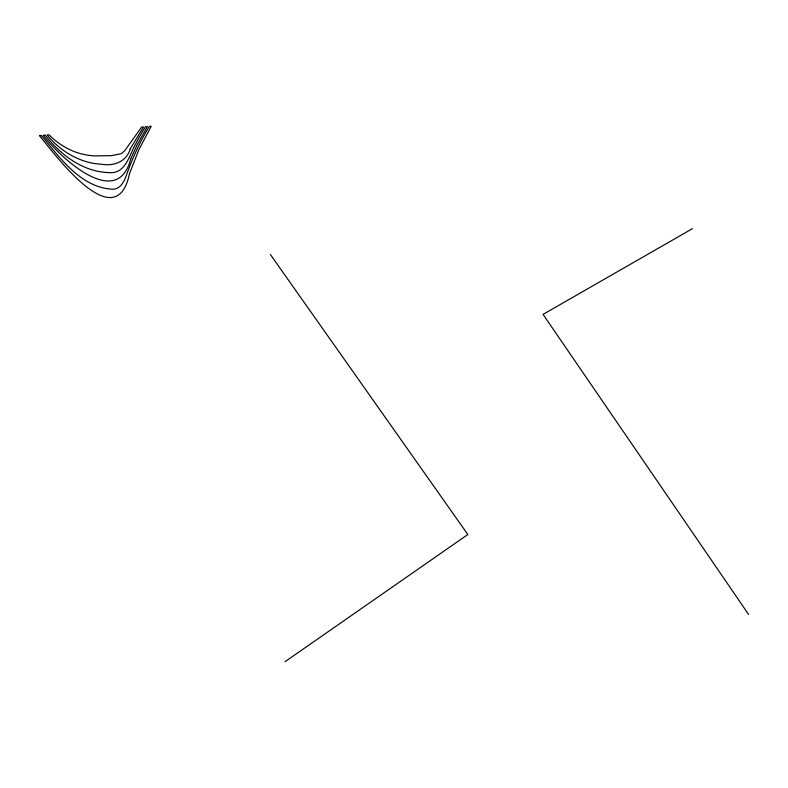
<?xml version="1.0" encoding="UTF-8"?>
<svg xmlns="http://www.w3.org/2000/svg" width="788" height="788" viewBox="0 0 788 788"><rect width="100%" height="100%" fill="white"/><g stroke="black" fill="none" stroke-linecap="round" stroke-linejoin="round"><path stroke-width="1.18" d="M285.01 661.723L467.845 534.5L270.323 254.416M692.475 228.638L543.07 314.392L748.6 614.453M129.537 173.587C115.994 238.025 54.815 154.221 39.4 135.585L41.321 135.428C59.858 157.777 80.77 187.514 112.487 189.248C120.761 189.238 124.514 180.885 126.779 174.217C132.729 157.61 140.097 141.505 149.306 126.444L151.227 126.277L138.974 149.464L129.537 173.587M130.68 159.038C117.205 211.43 59.12 156.319 43.232 135.27L45.152 135.112C60.459 154.812 82.917 171.833 108.754 172.602C125.844 174.463 129.38 154.507 136.009 143.288A460.33 279.592 -6.4 0 1 145.465 126.76L147.386 126.602L137.21 144.687L130.68 159.038M130.266 148.863C126.651 161.698 113.846 166.426 101.603 164.249C80.169 163.224 60.44 151.355 47.073 134.955L48.994 134.787C58.164 144.046 69.708 151.099 82.445 154.113A52.619 31.963 -6.4 0 0 94.196 155.916L111.344 155.66L121.382 153.65L124.819 150.587L141.633 127.075L143.554 126.917L130.266 148.863"/></g></svg>
